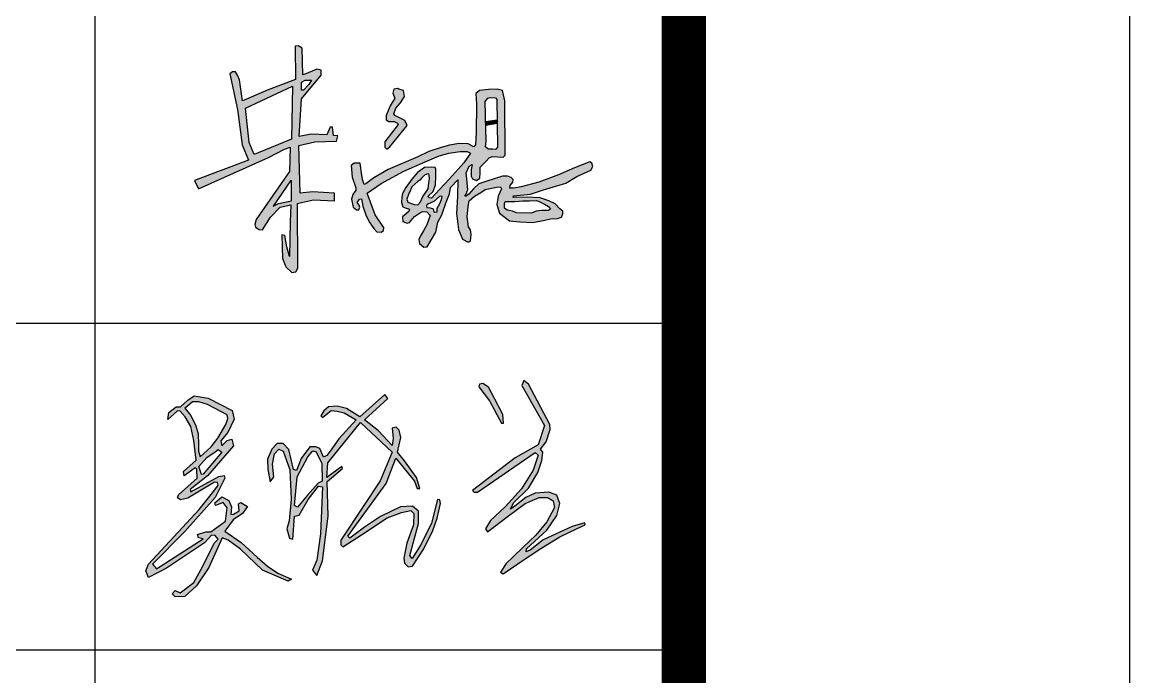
# Model space of a CAD drawing. Extents: x 1162612 to 1711260, y -157368 to 197905.
# Drawn here: x 1689918 to 1693643, y -135868 to -133665 of the extents above; entities that cross this region are included whole.
import ezdxf

# ---------------------------------------------------------------- set-up
doc = ezdxf.new("R2010")
doc.units = 0
doc.header["$LTSCALE"] = 1000
doc.header["$MEASUREMENT"] = 0
doc.layers.get('0').update_dxf_attribs({"linetype": 'CONTINUOUS'})
doc.layers.add('PUB_TITLE', color=4, linetype='CONTINUOUS')

msp = doc.modelspace()

# ---------------------------------------------------------------- hatches: boundary and pattern name
h = msp.add_hatch(color=7)
h.paths.add_polyline_path([(1690848.9, -134080), (1690902, -134068.2), (1690975, -134065.7), (1690979.9, -134048.3), (1690965.1, -134046.2), (1690962.3, -134019), (1690953.7, -134018.9), (1690942.8, -134044.8), (1690890.5, -134041.9), (1690849.9, -134050.5), (1690857.4, -133923.1), (1690924, -133843.8), (1690924.2, -133827.4), (1690909.2, -133823.8), (1690872.6, -133838.7), (1690862.3, -133842.7), (1690859.6, -133752.8), (1690846.2, -133744.8), (1690836, -133746.7), (1690837.6, -133858.3), (1690745.7, -133893.2), (1690665.2, -133928.4), (1690658.8, -133930.6), (1690649.5, -133859.8), (1690643.9, -133845.9), (1690635.4, -133833), (1690625.4, -133832.3), (1690616.9, -133838.8), (1690641.8, -133959.2), (1690657.8, -134077.7), (1690679.2, -134129.7), (1690497.6, -134197.8), (1690511.4, -134225.8), (1690747.1, -134120.4), (1690800.9, -134092.6), (1690819.9, -134086.3), (1690817.7, -134167.6), (1690704.8, -134328.9), (1690700.2, -134346.4), (1690703.3, -134355.3), (1690715.3, -134362.7), (1690726.8, -134363.7), (1690753.4, -134321.8), (1690785.8, -134288.1), (1690821.5, -134280.4), (1690819.4, -134337.8), (1690817.6, -134453.3), (1690807.7, -134421.5), (1690801.9, -134383.7), (1690791.4, -134380.5), (1690792.4, -134420.9), (1690793.5, -134460.5), (1690804.4, -134488.7), (1690824.8, -134508.2), (1690838.7, -134505.8), (1690845, -134493.6), (1690844.3, -134275.5), (1690857.2, -134272.7), (1690898.2, -134262.9), (1690968.5, -134266.8), (1690968.5, -134240.5), (1690895.1, -134236.4), (1690853, -134241)])
h.paths.add_polyline_path([(1690824.2, -134058.7), (1690711.3, -134104.7), (1690698.4, -134111), (1690681.7, -134070.7), (1690669.4, -133955.2), (1690827.6, -133880.9)], flags=16)
h.paths.add_polyline_path([(1690824.2, -134199.8), (1690824.2, -134267.1), (1690780.7, -134275.8), (1690762.6, -134284.1), (1690820.3, -134199.8)], flags=16)
h.paths.add_polyline_path([(1690857.4, -133894.4), (1690857.4, -133867.5), (1690870.4, -133860.4), (1690891.2, -133860.4), (1690882.1, -133875.1), (1690863.9, -133893.9)], flags=16)
h = msp.add_hatch(color=7)
h.paths.add_polyline_path([(1691499.3, -134117.6), (1691536.3, -134119.8), (1691542.7, -134113.4), (1691541.3, -133930.6), (1691533.6, -133895), (1691516, -133891.1), (1691486.2, -133892.4), (1691456.4, -133895.5), (1691443.9, -133905.6), (1691446, -133941.1), (1691445.4, -134036.8), (1691442.5, -134077.8), (1691437.2, -134085.4), (1691417.7, -134075.1), (1691387.3, -134073.5), (1691355.8, -134079.5), (1691327.8, -134087.4), (1691285.6, -134100.6), (1691248.6, -134119), (1691148.7, -134161.6), (1691101.1, -134188.9), (1691073.8, -134209.2), (1691068.1, -134211.2), (1691062.9, -134194.6), (1691059.8, -134173.1), (1691056.3, -134149.3), (1691054.3, -134140.2), (1691034.2, -134139.7), (1691024.5, -134147.2), (1691028.1, -134187.4), (1691040.8, -134222.9), (1691040.6, -134230.5), (1691030.1, -134244.7), (1691025.4, -134261), (1691031.3, -134287.8), (1691042.1, -134297), (1691050.4, -134296.4), (1691053.5, -134288.1), (1691051.6, -134281.6), (1691045, -134272.7), (1691052.1, -134261.4), (1691059.5, -134259.8), (1691063.5, -134284.8), (1691074.6, -134316.8), (1691087.3, -134340.9), (1691100.8, -134359.6), (1691111, -134371.3), (1691125.9, -134372.1), (1691133.5, -134366), (1691133.9, -134355.8), (1691128.5, -134348.3), (1691105.8, -134313.4), (1691089.5, -134271.4), (1691078.2, -134240.6), (1691125.4, -134207.8), (1691202.1, -134166.2), (1691273.5, -134134.9), (1691320.7, -134115), (1691353, -134105.7), (1691390.9, -134100.2), (1691415, -134100.2), (1691425.9, -134106), (1691403.3, -134138.7), (1691355.8, -134192.6), (1691321.4, -134228.1), (1691294.6, -134257.3), (1691287, -134257), (1691284.7, -134254.5), (1691283.9, -134250.8), (1691300.7, -134234.6), (1691308.4, -134212.6), (1691309.1, -134183.1), (1691309.3, -134160.1), (1691306.8, -134154.3), (1691293.6, -134153.2), (1691271.3, -134154.8), (1691247.4, -134171.6), (1691228.6, -134193.8), (1691207.9, -134222.1), (1691197.4, -134241.9), (1691194.7, -134254.6), (1691193.6, -134271.9), (1691198.8, -134286.7), (1691209.6, -134290.8), (1691221.3, -134294.7), (1691218.8, -134302.2), (1691205.1, -134313.7), (1691197.4, -134320), (1691197.9, -134336), (1691212.7, -134341.4), (1691220.7, -134339), (1691237.9, -134319.8), (1691254.9, -134308), (1691264.8, -134302.8), (1691279.3, -134303.7), (1691290.5, -134316.3), (1691278.8, -134347.7), (1691268.4, -134368), (1691258.2, -134383.9), (1691252.2, -134397.1), (1691254.9, -134410.2), (1691269.5, -134422.5), (1691280.4, -134421.2), (1691309.7, -134372.1), (1691316.2, -134337.8), (1691329.1, -134313.6), (1691344.5, -134270.7), (1691355.8, -134242.6), (1691358.2, -134221.5), (1691382.9, -134195.4), (1691381.9, -134252), (1691378.9, -134309.6), (1691385.5, -134362.8), (1691398.6, -134395.7), (1691418.5, -134405.1), (1691425.4, -134402.6), (1691428.5, -134380.2), (1691426, -134364), (1691418.8, -134353.9), (1691414.8, -134320.9), (1691417.9, -134285.1), (1691421.9, -134266.3), (1691438.9, -134250.9), (1691460.4, -134238), (1691475.2, -134228.4), (1691513.2, -134220.4), (1691526.4, -134219.2), (1691530.7, -134226.1), (1691519.3, -134250.3), (1691515, -134278.7), (1691523.2, -134308.3), (1691557.2, -134334), (1691592.2, -134336.8), (1691635.5, -134339.1), (1691676.4, -134331.7), (1691694.4, -134327.3), (1691718.9, -134326.2), (1691731.4, -134321.1), (1691736.1, -134310.6), (1691736.7, -134300.9), (1691726.4, -134293.8), (1691710.1, -134277.2), (1691688.9, -134266.7), (1691660.4, -134256.3), (1691616.8, -134253.7), (1691569.7, -134255.4), (1691570, -134250), (1691627.2, -134243.7), (1691671.6, -134229.2), (1691746.2, -134206.6), (1691783.5, -134184.5), (1691830.7, -134163.8), (1691837.3, -134150.7), (1691834.3, -134140), (1691826.9, -134135.1), (1691775.6, -134155.3), (1691722, -134178.9), (1691655.5, -134203.5), (1691596.4, -134219.7), (1691570.7, -134223.6), (1691557.9, -134224.1), (1691559.2, -134215.5), (1691568, -134203.3), (1691569.5, -134195.3), (1691562.9, -134188.5), (1691550.5, -134183.6), (1691533.2, -134183.6), (1691480.6, -134200.7), (1691453.4, -134209.5), (1691435.9, -134226.5), (1691420.4, -134244.2), (1691411.1, -134251.4), (1691407.3, -134251.1), (1691408.8, -134247.2), (1691412.2, -134241.7), (1691415.1, -134233.8), (1691416.9, -134229.2), (1691413.2, -134192.7), (1691410.8, -134172.4), (1691421.4, -134150), (1691431.9, -134143.9), (1691427.7, -134160.9), (1691428.3, -134183.6), (1691432.1, -134192.9), (1691445.6, -134197.9), (1691457.6, -134189.9), (1691458.7, -134171.9), (1691458.7, -134153.2), (1691478.5, -134132.9), (1691489.1, -134122)])
h.paths.add_polyline_path([(1691476.5, -134084.4), (1691478.3, -134066.2), (1691475.5, -133932.1), (1691484.3, -133920.9), (1691492.6, -133918.7), (1691509.7, -133920.2), (1691514.8, -133926.1), (1691517, -134085.5), (1691509.7, -134093.3), (1691499.9, -134092.4), (1691485.4, -134092.7)], flags=16)
h.paths.add_polyline_path([(1691542, -134269), (1691575.1, -134268.6), (1691601.6, -134266.8), (1691624.6, -134266.6), (1691648, -134265.7), (1691657.3, -134269), (1691675, -134278.3), (1691688.7, -134285.9), (1691694.6, -134295), (1691688.1, -134298.9), (1691664.6, -134299.1), (1691647.3, -134301.7), (1691630.8, -134308.4), (1691581, -134306.9), (1691566.7, -134301.7), (1691548.9, -134297.6), (1691540.5, -134291.5), (1691540.7, -134275.3)], flags=16)
h.paths.add_polyline_path([(1691287.2, -134179.7), (1691287.5, -134192.8), (1691285.8, -134206.5), (1691283.6, -134226), (1691277, -134236.7), (1691266.1, -134252), (1691257.6, -134270.1), (1691248.3, -134280), (1691235.9, -134278.9), (1691215.1, -134270.6), (1691212.1, -134260.5), (1691217, -134245.4), (1691222.5, -134232.8), (1691228.8, -134220), (1691248.6, -134201.9), (1691255.8, -134196.8), (1691262.6, -134189.6), (1691271.7, -134180.5), (1691279.4, -134176.3), (1691285.6, -134176.2)], flags=16)
h.paths.add_polyline_path([(1691330.3, -134251.6), (1691328.5, -134261.7), (1691323.2, -134275.3), (1691314, -134291.3), (1691313.3, -134303.5), (1691306.3, -134304.9), (1691302.5, -134302.9), (1691301.2, -134298.9), (1691300.7, -134293.2), (1691290.1, -134290), (1691278.8, -134288.6), (1691278.1, -134284.7), (1691278.7, -134280.3), (1691285.2, -134276.1), (1691302.6, -134269.2), (1691321.6, -134251.6), (1691323.5, -134250.4)], flags=16)
for points in [[(1691213, -134012.7), (1691205.3, -133995.7), (1691171.7, -133979.7), (1691168.1, -133974.2), (1691175.2, -133955.3), (1691190.6, -133936.9), (1691204.5, -133915.4), (1691200.5, -133894.8), (1691184.8, -133891), (1691181.4, -133888.8), (1691168, -133890.4), (1691164.2, -133904.7), (1691171.3, -133921.4), (1691155.4, -133946.6), (1691142.5, -133979.4), (1691142.6, -133993.6), (1691151.1, -133999.1), (1691169.6, -133999.1), (1691180.9, -134004.8), (1691182.5, -134009.2), (1691138.1, -134068.6), (1691137.5, -134086.5), (1691144.1, -134092.5), (1691154.3, -134085.1)], [(1691515.7, -133993.5), (1691476.9, -133999.1), (1691477.2, -134013.1), (1691515.9, -134005.8)]]:
    msp.add_hatch(color=7).paths.add_polyline_path(points)
h = msp.add_hatch(color=256)
h.paths.add_polyline_path([(1691620.8, -134883.7), (1691605, -134871.6), (1691599.1, -134887.6), (1691675.3, -135022.2), (1691653.4, -135087.1), (1691576.2, -135131), (1691432.9, -135241.1), (1691437.7, -135247), (1691450, -135246.4), (1691643.8, -135112.9), (1691653.9, -135122), (1691636.3, -135172.5), (1691596.9, -135235.8), (1691542, -135296.7), (1691493, -135341.9), (1691476, -135370.1), (1691482.9, -135380.2), (1691554.2, -135326.5), (1691609.7, -135284.7), (1691656.6, -135265.2), (1691685.4, -135265.2), (1691703.5, -135275.9), (1691708.8, -135298.2), (1691682.7, -135346.6), (1691645.4, -135391), (1691602.8, -135431.9), (1691569.2, -135464.3), (1691545.6, -135486.9), (1691527.2, -135516.5), (1691535.7, -135521.8), (1691585.2, -135488.3), (1691656.7, -135440), (1691726.6, -135397), (1691784.1, -135369), (1691811.7, -135357.1), (1691810.6, -135350.4), (1691767.3, -135362), (1691670.7, -135407.1), (1691626.7, -135442.1), (1691613.2, -135447.7), (1691614.7, -135437.6), (1691683, -135375), (1691715.8, -135325.4), (1691725.9, -135284.6), (1691716.2, -135257.4), (1691689.4, -135246.6), (1691643.1, -135250.7), (1691612.5, -135265.2), (1691574.5, -135293.6), (1691560.2, -135304.2), (1691570, -135283.1), (1691621.5, -135233.6), (1691652.1, -135180.5), (1691665.5, -135140.6), (1691669.6, -135112.6), (1691661.4, -135101.8), (1691680.1, -135077), (1691693.9, -135035.7), (1691693.2, -135019.6)])
h.paths.add_polyline_path([(1691467.5, -134881.7), (1691456.1, -134883.8), (1691453.7, -134892.9), (1691490.3, -134939.8), (1691529.9, -135014.6), (1691537.3, -135014.6), (1691534.3, -134985), (1691506.7, -134932), (1691486.4, -134893.1)], flags=17)
h.paths.add_polyline_path([(1690877.3, -135256.5), (1690844.5, -135297.4), (1690833.9, -135291.3), (1690843.4, -135195), (1690879, -135127.7), (1690895.2, -135107.9), (1690907.3, -135111.4), (1690925.7, -135150.4), (1690927.6, -135209.3), (1690913.2, -135216.3)], flags=16)
h.paths.add_polyline_path([(1690744, -135170.4), (1690751.8, -135212), (1690764.4, -135194.7), (1690759.5, -135152.8), (1690767.1, -135117.4), (1690781.8, -135102.2), (1690795.4, -135108.7), (1690818.8, -135171.3), (1690822.6, -135270.2), (1690816.6, -135342.8), (1690807.9, -135370.5), (1690817.1, -135402.1), (1690828, -135405.3), (1690834, -135328.1), (1690849.8, -135324.3), (1690879.7, -135271.6), (1690915.1, -135227), (1690928.7, -135229.2), (1690921.6, -135386.8), (1690909.6, -135475.7), (1690894.9, -135508.9), (1690909.6, -135526.8), (1690928.7, -135477.3), (1690946.7, -135328.1), (1690944.1, -135211.3), (1690995.6, -135167.1), (1690993.3, -135160.2), (1690943, -135197.6), (1690946.4, -135147.7), (1691055.8, -135012.1), (1691162.8, -135112.3), (1691122.3, -135209), (1691067.6, -135291.4), (1690990, -135408.3), (1690990.1, -135423.6), (1690996, -135431.2), (1691059.1, -135390), (1691145.5, -135333.6), (1691193.4, -135314.8), (1691225.5, -135308), (1691235.6, -135318.5), (1691234.7, -135357.2), (1691211.6, -135418.8), (1691201.9, -135469.2), (1691204.4, -135485.6), (1691216.2, -135498.2), (1691230.5, -135495.7), (1691268.8, -135437.7), (1691298.7, -135375.8), (1691314.1, -135334.8), (1691324.9, -135285.5), (1691323.2, -135272.7), (1691315.3, -135271.9), (1691294.6, -135351.4), (1691259.8, -135421.8), (1691229.5, -135470.4), (1691221.6, -135460.1), (1691250.6, -135352.6), (1691251.1, -135311.2), (1691231.2, -135293.8), (1691191, -135295.9), (1691123.4, -135328.2), (1691069.9, -135364.2), (1691020.2, -135401.9), (1691013.2, -135395.2), (1691142.1, -135218), (1691175.1, -135132.1), (1691217.3, -135184.9), (1691237.2, -135209.7), (1691246.1, -135234.8), (1691255.2, -135234.8), (1691244.7, -135196.9), (1691204.2, -135141.9), (1691180, -135112.7), (1691191.1, -135063.3), (1691186.5, -135037.7), (1691176.4, -135028.6), (1691162.3, -135031.8), (1691165.5, -135066.1), (1691162.3, -135089.4), (1691116.5, -135040.9), (1691069.6, -135003.3), (1691148.2, -134932.2), (1691138.2, -134918.1), (1691053.4, -134993.8), (1691008.7, -134964.8), (1690977, -134957.2), (1690948.8, -134960), (1690932.6, -134973.5), (1690923.1, -134990.5), (1690928.6, -134995.6), (1690946.5, -134981), (1690957.3, -134972), (1690977.7, -134974.3), (1691001.4, -134980), (1691041.4, -135003), (1690983.6, -135067.2), (1690953.4, -135109.1), (1690943.1, -135123.3), (1690931.7, -135129), (1690919.2, -135100.2), (1690905.9, -135094.4), (1690885.1, -135094.4), (1690856.7, -135133.3), (1690841.2, -135173.5), (1690830.6, -135170.2), (1690814.7, -135103.1), (1690796.4, -135083.1), (1690775.9, -135082.8), (1690758.1, -135102.2), (1690743.1, -135135.8)])
h.paths.add_polyline_path([(1690521, -135187.9), (1690512, -135160.1), (1690539.5, -135129.8), (1690566.7, -135110.9), (1690577, -135103.7), (1690589.3, -135112.2), (1690526.3, -135186.8)], flags=16)
h.paths.add_polyline_path([(1690511, -135108.5), (1690517.3, -135128.2), (1690554.2, -135093.9), (1690576.6, -135065.4), (1690603.6, -135018.6), (1690609.5, -134998.7), (1690607.7, -134986.5), (1690541.8, -134952), (1690512.2, -134943.1), (1690490.7, -134942.5), (1690473.9, -134957), (1690465.1, -134964.6), (1690485.7, -134988.6), (1690502.7, -135023.5), (1690510, -135050.5), (1690510.8, -135086.5)], flags=16)
h.paths.add_polyline_path([(1690440.2, -134973.2), (1690408, -135002.4), (1690411, -134978.6), (1690435.5, -134959.9), (1690450.8, -134959.4), (1690474.8, -134936.7), (1690496.6, -134922.8), (1690543.3, -134930.6), (1690624.1, -134972.5), (1690631.1, -135001.3), (1690610.1, -135045.8), (1690585.7, -135074.2), (1690589.2, -135091.2), (1690607.1, -135073.3), (1690622.8, -135068.9), (1690629.3, -135091.1), (1690541, -135191.5), (1690483.1, -135238.2), (1690485.6, -135245.4), (1690579.5, -135194.4), (1690597.3, -135191), (1690599.8, -135199.7), (1690567.7, -135265.1), (1690464.9, -135379.3), (1690356.7, -135488.6), (1690369.4, -135504.3), (1690526.6, -135404), (1690511.5, -135401), (1690507.9, -135389.5), (1690535.7, -135379.9), (1690552.6, -135380.5), (1690601.6, -135344.2), (1690607, -135299.5), (1690593.7, -135282), (1690568.3, -135291.7), (1690565.9, -135283.2), (1690590.1, -135262.7), (1690613.7, -135274.8), (1690622.2, -135295.9), (1690619.7, -135321.9), (1690629.4, -135321.3), (1690648.2, -135309.8), (1690645.7, -135285.6), (1690653.6, -135282), (1690676, -135295.3), (1690659, -135318.2), (1690628.2, -135339.4), (1690599.8, -135378.1), (1690654.2, -135416.1), (1690708.6, -135465.1), (1690742.8, -135495.7), (1690778.3, -135519.1), (1690823.7, -135539), (1690812.8, -135546.3), (1690726.9, -135509.4), (1690652.5, -135438.1), (1690611.4, -135407.9), (1690590.3, -135400.1), (1690545.5, -135499.8), (1690504.4, -135562), (1690465.4, -135598.1), (1690433.2, -135598.9), (1690422.2, -135588.7), (1690432.8, -135577.7), (1690449.7, -135585.4), (1690495.5, -135551.1), (1690526, -135496.2), (1690563.3, -135418.7), (1690576.9, -135404.4), (1690566.7, -135392.1), (1690554.8, -135391.7), (1690531.5, -135417.5), (1690403.6, -135502.6), (1690343, -135533.9), (1690334.1, -135511.9), (1690342.6, -135489), (1690513.3, -135304.6), (1690558.7, -135249), (1690572.6, -135230.2), (1690577.8, -135223.2), (1690574.9, -135213.8), (1690564.9, -135213.4), (1690475.3, -135266.5), (1690450.7, -135272.1), (1690441, -135266.1), (1690444.4, -135256.1), (1690507.2, -135199.8), (1690505, -135169), (1690499.5, -135165.4), (1690462.8, -135192.1), (1690460.6, -135177.8), (1690502.8, -135139), (1690495.4, -135072.9), (1690485.4, -135026.1), (1690466.6, -134992.9), (1690449.5, -134974.2)])

# ---------------------------------------------------------------- linework, layer by layer
for p, q in [((1691456.1, -134883.8), (1691453.7, -134892.9)), ((1691467.5, -134881.7), (1691456.1, -134883.8)), ((1691486.4, -134893.1), (1691467.5, -134881.7)), ((1691605, -134871.6), (1691599.1, -134887.6)), ((1691599.1, -134887.6), (1691675.3, -135022.2)), ((1691620.8, -134883.7), (1691605, -134871.6)), ((1691693.2, -135019.6), (1691620.8, -134883.7)), ((1690474.8, -134936.7), (1690496.6, -134922.8)), ((1690496.6, -134922.8), (1690543.3, -134930.6)), ((1691138.2, -134918.1), (1691053.4, -134993.8)), ((1691148.2, -134932.2), (1691138.2, -134918.1)), ((1691453.7, -134892.9), (1691490.3, -134939.8)), ((1691506.7, -134932), (1691486.4, -134893.1)), ((1690411, -134978.6), (1690435.5, -134959.9)), ((1690435.5, -134959.9), (1690450.8, -134959.4)), ((1690450.8, -134959.4), (1690474.8, -134936.7)), ((1690473.9, -134957), (1690465.1, -134964.6)), ((1690465.1, -134964.6), (1690485.7, -134988.6)), ((1690490.7, -134942.5), (1690473.9, -134957)), ((1690512.2, -134943.1), (1690490.7, -134942.5)), ((1690541.8, -134952), (1690512.2, -134943.1)), ((1690607.7, -134986.5), (1690541.8, -134952)), ((1690543.3, -134930.6), (1690624.1, -134972.5)), ((1690948.8, -134960), (1690932.6, -134973.5)), ((1690977, -134957.2), (1690948.8, -134960)), ((1691008.7, -134964.8), (1690977, -134957.2)), ((1691053.4, -134993.8), (1691008.7, -134964.8)), ((1691069.6, -135003.3), (1691148.2, -134932.2)), ((1691490.3, -134939.8), (1691529.9, -135014.6)), ((1691534.3, -134985), (1691506.7, -134932)), ((1690440.2, -134973.2), (1690408, -135002.4)), ((1690408, -135002.4), (1690411, -134978.6)), ((1690449.5, -134974.2), (1690440.2, -134973.2)), ((1690466.6, -134992.9), (1690449.5, -134974.2)), ((1690485.4, -135026.1), (1690466.6, -134992.9)), ((1690485.7, -134988.6), (1690502.7, -135023.5)), ((1690603.6, -135018.6), (1690609.5, -134998.7)), ((1690609.5, -134998.7), (1690607.7, -134986.5)), ((1690631.1, -135001.3), (1690610.1, -135045.8)), ((1690624.1, -134972.5), (1690631.1, -135001.3)), ((1690932.6, -134973.5), (1690923.1, -134990.5)), ((1690923.1, -134990.5), (1690928.6, -134995.6)), ((1690928.6, -134995.6), (1690946.5, -134981)), ((1690946.5, -134981), (1690957.3, -134972)), ((1690957.3, -134972), (1690977.7, -134974.3)), ((1690977.7, -134974.3), (1691001.4, -134980)), ((1691041.4, -135003), (1690983.6, -135067.2)), ((1691001.4, -134980), (1691041.4, -135003)), ((1691116.5, -135040.9), (1691069.6, -135003.3)), ((1691537.3, -135014.6), (1691534.3, -134985)), ((1690495.4, -135072.9), (1690485.4, -135026.1)), ((1690502.7, -135023.5), (1690510, -135050.5)), ((1690576.6, -135065.4), (1690603.6, -135018.6)), ((1690946.4, -135147.7), (1691055.8, -135012.1)), ((1691055.8, -135012.1), (1691162.8, -135112.3)), ((1691176.4, -135028.6), (1691162.3, -135031.8)), ((1691162.3, -135031.8), (1691165.5, -135066.1)), ((1691186.5, -135037.7), (1691176.4, -135028.6)), ((1691191.1, -135063.3), (1691186.5, -135037.7)), ((1691529.9, -135014.6), (1691537.3, -135014.6)), ((1691675.3, -135022.2), (1691653.4, -135087.1)), ((1691680.1, -135077), (1691693.9, -135035.7)), ((1691693.9, -135035.7), (1691693.2, -135019.6)), ((1690502.8, -135139), (1690495.4, -135072.9)), ((1690510, -135050.5), (1690510.8, -135086.5)), ((1690554.2, -135093.9), (1690576.6, -135065.4)), ((1690610.1, -135045.8), (1690585.7, -135074.2)), ((1690585.7, -135074.2), (1690589.2, -135091.2)), ((1690589.2, -135091.2), (1690607.1, -135073.3)), ((1690607.1, -135073.3), (1690622.8, -135068.9)), ((1690622.8, -135068.9), (1690629.3, -135091.1)), ((1690983.6, -135067.2), (1690953.4, -135109.1)), ((1691162.3, -135089.4), (1691116.5, -135040.9)), ((1691165.5, -135066.1), (1691162.3, -135089.4)), ((1691180, -135112.7), (1691191.1, -135063.3)), ((1691661.4, -135101.8), (1691680.1, -135077)), ((1690510.8, -135086.5), (1690511, -135108.5)), ((1690511, -135108.5), (1690517.3, -135128.2)), ((1690517.3, -135128.2), (1690554.2, -135093.9)), ((1690589.3, -135112.2), (1690526.3, -135186.8)), ((1690539.5, -135129.8), (1690566.7, -135110.9)), ((1690629.3, -135091.1), (1690541, -135191.5)), ((1690566.7, -135110.9), (1690577, -135103.7)), ((1690577, -135103.7), (1690589.3, -135112.2)), ((1690758.1, -135102.2), (1690743.1, -135135.8)), ((1690775.9, -135082.8), (1690758.1, -135102.2)), ((1690767.1, -135117.4), (1690781.8, -135102.2)), ((1690796.4, -135083.1), (1690775.9, -135082.8)), ((1690781.8, -135102.2), (1690795.4, -135108.7)), ((1690795.4, -135108.7), (1690818.8, -135171.3)), ((1690814.7, -135103.1), (1690796.4, -135083.1)), ((1690830.6, -135170.2), (1690814.7, -135103.1)), ((1690885.1, -135094.4), (1690856.7, -135133.3)), ((1690879, -135127.7), (1690895.2, -135107.9)), ((1690905.9, -135094.4), (1690885.1, -135094.4)), ((1690895.2, -135107.9), (1690907.3, -135111.4)), ((1690919.2, -135100.2), (1690905.9, -135094.4)), ((1690907.3, -135111.4), (1690925.7, -135150.4)), ((1690931.7, -135129), (1690919.2, -135100.2)), ((1690953.4, -135109.1), (1690943.1, -135123.3)), ((1691162.8, -135112.3), (1691122.3, -135209)), ((1691204.2, -135141.9), (1691180, -135112.7)), ((1691450, -135246.4), (1691643.8, -135112.9)), ((1691653.4, -135087.1), (1691576.2, -135131)), ((1691643.8, -135112.9), (1691653.9, -135122)), ((1691669.6, -135112.6), (1691661.4, -135101.8)), ((1691665.5, -135140.6), (1691669.6, -135112.6)), ((1690460.6, -135177.8), (1690502.8, -135139)), ((1690512, -135160.1), (1690539.5, -135129.8)), ((1690743.1, -135135.8), (1690744, -135170.4)), ((1690759.5, -135152.8), (1690767.1, -135117.4)), ((1690856.7, -135133.3), (1690841.2, -135173.5)), ((1690843.4, -135195), (1690879, -135127.7)), ((1690925.7, -135150.4), (1690927.6, -135209.3)), ((1690943.1, -135123.3), (1690931.7, -135129)), ((1690943, -135197.6), (1690946.4, -135147.7)), ((1691142.1, -135218), (1691175.1, -135132.1)), ((1691175.1, -135132.1), (1691217.3, -135184.9)), ((1691244.7, -135196.9), (1691204.2, -135141.9)), ((1691576.2, -135131), (1691432.9, -135241.1)), ((1691653.9, -135122), (1691636.3, -135172.5)), ((1691652.1, -135180.5), (1691665.5, -135140.6)), ((1690462.8, -135192.1), (1690460.6, -135177.8)), ((1690499.5, -135165.4), (1690462.8, -135192.1)), ((1690505, -135169), (1690499.5, -135165.4)), ((1690507.2, -135199.8), (1690505, -135169)), ((1690521, -135187.9), (1690512, -135160.1)), ((1690526.3, -135186.8), (1690521, -135187.9)), ((1690744, -135170.4), (1690751.8, -135212)), ((1690764.4, -135194.7), (1690759.5, -135152.8)), ((1690818.8, -135171.3), (1690822.6, -135270.2)), ((1690841.2, -135173.5), (1690830.6, -135170.2)), ((1690993.3, -135160.2), (1690943, -135197.6)), ((1690944.1, -135211.3), (1690995.6, -135167.1)), ((1690995.6, -135167.1), (1690993.3, -135160.2)), ((1691217.3, -135184.9), (1691237.2, -135209.7)), ((1691636.3, -135172.5), (1691596.9, -135235.8)), ((1691621.5, -135233.6), (1691652.1, -135180.5)), ((1690444.4, -135256.1), (1690507.2, -135199.8)), ((1690564.9, -135213.4), (1690475.3, -135266.5)), ((1690541, -135191.5), (1690483.1, -135238.2)), ((1690485.6, -135245.4), (1690579.5, -135194.4)), ((1690574.9, -135213.8), (1690564.9, -135213.4)), ((1690599.8, -135199.7), (1690567.7, -135265.1)), ((1690572.6, -135230.2), (1690577.8, -135223.2)), ((1690577.8, -135223.2), (1690574.9, -135213.8)), ((1690579.5, -135194.4), (1690597.3, -135191)), ((1690597.3, -135191), (1690599.8, -135199.7)), ((1690751.8, -135212), (1690764.4, -135194.7)), ((1690833.9, -135291.3), (1690843.4, -135195)), ((1690913.2, -135216.3), (1690877.3, -135256.5)), ((1690927.6, -135209.3), (1690913.2, -135216.3)), ((1690946.7, -135328.1), (1690944.1, -135211.3)), ((1691013.2, -135395.2), (1691142.1, -135218)), ((1691122.3, -135209), (1691067.6, -135291.4)), ((1691237.2, -135209.7), (1691246.1, -135234.8)), ((1691255.2, -135234.8), (1691244.7, -135196.9)), ((1690441, -135266.1), (1690444.4, -135256.1)), ((1690483.1, -135238.2), (1690485.6, -135245.4)), ((1690513.3, -135304.6), (1690558.7, -135249)), ((1690558.7, -135249), (1690572.6, -135230.2)), ((1690565.9, -135283.2), (1690590.1, -135262.7)), ((1690590.1, -135262.7), (1690613.7, -135274.8)), ((1690877.3, -135256.5), (1690844.5, -135297.4)), ((1690879.7, -135271.6), (1690915.1, -135227)), ((1690915.1, -135227), (1690928.7, -135229.2)), ((1690928.7, -135229.2), (1690921.6, -135386.8)), ((1691246.1, -135234.8), (1691255.2, -135234.8)), ((1691432.9, -135241.1), (1691437.7, -135247)), ((1691437.7, -135247), (1691450, -135246.4)), ((1691596.9, -135235.8), (1691542, -135296.7)), ((1691570, -135283.1), (1691621.5, -135233.6)), ((1691643.1, -135250.7), (1691612.5, -135265.2)), ((1691689.4, -135246.6), (1691643.1, -135250.7)), ((1691716.2, -135257.4), (1691689.4, -135246.6)), ((1691725.9, -135284.6), (1691716.2, -135257.4)), ((1690450.7, -135272.1), (1690441, -135266.1)), ((1690475.3, -135266.5), (1690450.7, -135272.1)), ((1690567.7, -135265.1), (1690464.9, -135379.3)), ((1690568.3, -135291.7), (1690565.9, -135283.2)), ((1690593.7, -135282), (1690568.3, -135291.7)), ((1690568.3, -135291.7), (1690568.3, -135291.7)), ((1690607, -135299.5), (1690593.7, -135282)), ((1690601.6, -135344.2), (1690607, -135299.5)), ((1690613.7, -135274.8), (1690622.2, -135295.9)), ((1690622.2, -135295.9), (1690619.7, -135321.9)), ((1690645.7, -135285.6), (1690653.6, -135282)), ((1690648.2, -135309.8), (1690645.7, -135285.6)), ((1690653.6, -135282), (1690676, -135295.3)), ((1690676, -135295.3), (1690659, -135318.2)), ((1690822.6, -135270.2), (1690816.6, -135342.8)), ((1690844.5, -135297.4), (1690833.9, -135291.3)), ((1690849.8, -135324.3), (1690879.7, -135271.6)), ((1691067.6, -135291.4), (1690990, -135408.3)), ((1691191, -135295.9), (1691123.4, -135328.2)), ((1691231.2, -135293.8), (1691191, -135295.9)), ((1691251.1, -135311.2), (1691231.2, -135293.8)), ((1691315.3, -135271.9), (1691294.6, -135351.4)), ((1691314.1, -135334.8), (1691324.9, -135285.5)), ((1691323.2, -135272.7), (1691315.3, -135271.9)), ((1691324.9, -135285.5), (1691323.2, -135272.7)), ((1691542, -135296.7), (1691493, -135341.9)), ((1691554.2, -135326.5), (1691609.7, -135284.7)), ((1691560.2, -135304.2), (1691570, -135283.1)), ((1691574.5, -135293.6), (1691560.2, -135304.2)), ((1691612.5, -135265.2), (1691574.5, -135293.6)), ((1691609.7, -135284.7), (1691656.6, -135265.2)), ((1691656.6, -135265.2), (1691685.4, -135265.2)), ((1691708.8, -135298.2), (1691682.7, -135346.6)), ((1691685.4, -135265.2), (1691703.5, -135275.9)), ((1691703.5, -135275.9), (1691708.8, -135298.2)), ((1691715.8, -135325.4), (1691725.9, -135284.6)), ((1690342.6, -135489), (1690513.3, -135304.6)), ((1690619.7, -135321.9), (1690629.4, -135321.3)), ((1690659, -135318.2), (1690628.2, -135339.4)), ((1690629.4, -135321.3), (1690648.2, -135309.8)), ((1690828, -135405.3), (1690834, -135328.1)), ((1690834, -135328.1), (1690849.8, -135324.3)), ((1690928.7, -135477.3), (1690946.7, -135328.1)), ((1691059.1, -135390), (1691145.5, -135333.6)), ((1691123.4, -135328.2), (1691069.9, -135364.2)), ((1691145.5, -135333.6), (1691193.4, -135314.8)), ((1691193.4, -135314.8), (1691225.5, -135308)), ((1691225.5, -135308), (1691235.6, -135318.5)), ((1691235.6, -135318.5), (1691234.7, -135357.2)), ((1691250.6, -135352.6), (1691251.1, -135311.2)), ((1691298.7, -135375.8), (1691314.1, -135334.8)), ((1691482.9, -135380.2), (1691554.2, -135326.5)), ((1691683, -135375), (1691715.8, -135325.4)), ((1690552.6, -135380.5), (1690601.6, -135344.2)), ((1690628.2, -135339.4), (1690599.8, -135378.1)), ((1690816.6, -135342.8), (1690807.9, -135370.5)), ((1690807.9, -135370.5), (1690817.1, -135402.1)), ((1691069.9, -135364.2), (1691020.2, -135401.9)), ((1691234.7, -135357.2), (1691211.6, -135418.8)), ((1691221.6, -135460.1), (1691250.6, -135352.6)), ((1691294.6, -135351.4), (1691259.8, -135421.8)), ((1691268.8, -135437.7), (1691298.7, -135375.8)), ((1691493, -135341.9), (1691476, -135370.1)), ((1691476, -135370.1), (1691482.9, -135380.2)), ((1691614.7, -135437.6), (1691683, -135375)), ((1691682.7, -135346.6), (1691645.4, -135391)), ((1691767.3, -135362), (1691670.7, -135407.1)), ((1691726.6, -135397), (1691784.1, -135369)), ((1691810.6, -135350.4), (1691767.3, -135362)), ((1691784.1, -135369), (1691811.7, -135357.1)), ((1691811.7, -135357.1), (1691810.6, -135350.4)), ((1690464.9, -135379.3), (1690356.7, -135488.6)), ((1690369.4, -135504.3), (1690526.6, -135404)), ((1690507.9, -135389.5), (1690535.7, -135379.9)), ((1690511.5, -135401), (1690507.9, -135389.5)), ((1690526.6, -135404), (1690511.5, -135401)), ((1690554.8, -135391.7), (1690531.5, -135417.5)), ((1690535.7, -135379.9), (1690552.6, -135380.5)), ((1690590.3, -135400.1), (1690545.5, -135499.8)), ((1690566.7, -135392.1), (1690554.8, -135391.7)), ((1690563.3, -135418.7), (1690576.9, -135404.4)), ((1690576.9, -135404.4), (1690566.7, -135392.1)), ((1690611.4, -135407.9), (1690590.3, -135400.1)), ((1690599.8, -135378.1), (1690654.2, -135416.1)), ((1690652.5, -135438.1), (1690611.4, -135407.9)), ((1690817.1, -135402.1), (1690828, -135405.3)), ((1690921.6, -135386.8), (1690909.6, -135475.7)), ((1690990, -135408.3), (1690990.1, -135423.6)), ((1690996, -135431.2), (1691059.1, -135390)), ((1691020.2, -135401.9), (1691013.2, -135395.2)), ((1691645.4, -135391), (1691602.8, -135431.9)), ((1691670.7, -135407.1), (1691626.7, -135442.1)), ((1691656.7, -135440), (1691726.6, -135397)), ((1690531.5, -135417.5), (1690403.6, -135502.6)), ((1690526, -135496.2), (1690563.3, -135418.7)), ((1690726.9, -135509.4), (1690652.5, -135438.1)), ((1690654.2, -135416.1), (1690708.6, -135465.1)), ((1690990.1, -135423.6), (1690996, -135431.2)), ((1691211.6, -135418.8), (1691201.9, -135469.2)), ((1691259.8, -135421.8), (1691229.5, -135470.4)), ((1691230.5, -135495.7), (1691268.8, -135437.7)), ((1691602.8, -135431.9), (1691569.2, -135464.3)), ((1691585.2, -135488.3), (1691656.7, -135440)), ((1691613.2, -135447.7), (1691614.7, -135437.6)), ((1691626.7, -135442.1), (1691613.2, -135447.7)), ((1690708.6, -135465.1), (1690742.8, -135495.7)), ((1690909.6, -135475.7), (1690894.9, -135508.9)), ((1690909.6, -135526.8), (1690928.7, -135477.3)), ((1691201.9, -135469.2), (1691204.4, -135485.6)), ((1691204.4, -135485.6), (1691216.2, -135498.2)), ((1691229.5, -135470.4), (1691221.6, -135460.1)), ((1691545.6, -135486.9), (1691527.2, -135516.5)), ((1691569.2, -135464.3), (1691545.6, -135486.9)), ((1690334.1, -135511.9), (1690342.6, -135489)), ((1690343, -135533.9), (1690334.1, -135511.9)), ((1690403.6, -135502.6), (1690343, -135533.9)), ((1690356.7, -135488.6), (1690369.4, -135504.3)), ((1690495.5, -135551.1), (1690526, -135496.2)), ((1690545.5, -135499.8), (1690504.4, -135562)), ((1690812.8, -135546.3), (1690726.9, -135509.4)), ((1690742.8, -135495.7), (1690778.3, -135519.1)), ((1690778.3, -135519.1), (1690823.7, -135539)), ((1690894.9, -135508.9), (1690909.6, -135526.8)), ((1691216.2, -135498.2), (1691230.5, -135495.7)), ((1691527.2, -135516.5), (1691535.7, -135521.8)), ((1691535.7, -135521.8), (1691585.2, -135488.3)), ((1690449.7, -135585.4), (1690495.5, -135551.1)), ((1690504.4, -135562), (1690465.4, -135598.1)), ((1690823.7, -135539), (1690812.8, -135546.3)), ((1690422.2, -135588.7), (1690432.8, -135577.7)), ((1690433.2, -135598.9), (1690422.2, -135588.7)), ((1690432.8, -135577.7), (1690449.7, -135585.4)), ((1690465.4, -135598.1), (1690433.2, -135598.9))]:
    msp.add_line(p, q)
for points in [[(1690821.5, -134280.4), (1690819.4, -134337.8), (1690817.6, -134453.3), (1690807.7, -134421.5), (1690801.9, -134383.7), (1690791.4, -134380.5), (1690792.4, -134420.9), (1690793.5, -134460.5), (1690804.4, -134488.7), (1690824.8, -134508.2), (1690838.7, -134505.8), (1690845, -134493.6), (1690844.3, -134275.5), (1690857.2, -134272.7), (1690898.2, -134262.9), (1690968.5, -134266.8), (1690968.5, -134240.5), (1690895.1, -134236.4), (1690853, -134241), (1690848.9, -134080), (1690902, -134068.2), (1690975, -134065.7), (1690979.9, -134048.3), (1690965.1, -134046.2), (1690962.3, -134019), (1690953.7, -134018.9), (1690942.8, -134044.8), (1690890.5, -134041.9), (1690849.9, -134050.5), (1690857.4, -133923.1), (1690924, -133843.8), (1690924.2, -133827.4), (1690909.2, -133823.8), (1690872.6, -133838.7), (1690862.3, -133842.7), (1690859.6, -133752.8), (1690846.2, -133744.8), (1690836, -133746.7), (1690837.6, -133858.3), (1690745.7, -133893.2), (1690665.2, -133928.4), (1690658.8, -133930.6), (1690649.5, -133859.8), (1690643.9, -133845.9), (1690635.4, -133833), (1690625.4, -133832.3), (1690616.9, -133838.8), (1690641.8, -133959.2), (1690657.8, -134077.7), (1690679.2, -134129.7), (1690497.6, -134197.8), (1690511.4, -134225.8), (1690747.1, -134120.4), (1690800.9, -134092.6), (1690819.9, -134086.3), (1690817.7, -134167.6), (1690704.8, -134328.9), (1690700.2, -134346.4), (1690703.3, -134355.3), (1690715.3, -134362.7), (1690726.8, -134363.7), (1690753.4, -134321.8), (1690785.8, -134288.1)], [(1691054.3, -134140.2), (1691034.2, -134139.7), (1691024.5, -134147.2), (1691028.1, -134187.4), (1691040.8, -134222.9), (1691040.6, -134230.5), (1691030.1, -134244.7), (1691025.4, -134261), (1691031.3, -134287.8), (1691042.1, -134297), (1691050.4, -134296.4), (1691053.5, -134288.1), (1691051.6, -134281.6), (1691045, -134272.7), (1691052.1, -134261.4), (1691059.5, -134259.8), (1691063.5, -134284.8), (1691074.6, -134316.8), (1691087.3, -134340.9), (1691100.8, -134359.6), (1691111, -134371.3), (1691125.9, -134372.1), (1691133.5, -134366), (1691133.9, -134355.8), (1691128.5, -134348.3), (1691105.8, -134313.4), (1691089.5, -134271.4), (1691078.2, -134240.6), (1691125.4, -134207.8), (1691202.1, -134166.2), (1691273.5, -134134.9), (1691320.7, -134115), (1691353, -134105.7), (1691390.9, -134100.2), (1691415, -134100.2), (1691425.9, -134106), (1691403.3, -134138.7), (1691355.8, -134192.6), (1691321.4, -134228.1), (1691294.6, -134257.3), (1691287, -134257), (1691284.7, -134254.5), (1691283.9, -134250.8), (1691300.7, -134234.6), (1691308.4, -134212.6), (1691309.1, -134183.1), (1691309.3, -134160.1), (1691306.8, -134154.3), (1691293.6, -134153.2), (1691271.3, -134154.8), (1691247.4, -134171.6), (1691228.6, -134193.8), (1691207.9, -134222.1), (1691197.4, -134241.9), (1691194.7, -134254.6), (1691193.6, -134271.9), (1691198.8, -134286.7), (1691209.6, -134290.8), (1691221.3, -134294.7), (1691218.8, -134302.2), (1691205.1, -134313.7), (1691197.4, -134320), (1691197.9, -134336), (1691212.7, -134341.4), (1691220.7, -134339), (1691237.9, -134319.8), (1691254.9, -134308), (1691264.8, -134302.8), (1691279.3, -134303.7), (1691290.5, -134316.3), (1691278.8, -134347.7), (1691268.4, -134368), (1691258.2, -134383.9), (1691252.2, -134397.1), (1691254.9, -134410.2), (1691269.5, -134422.5), (1691280.4, -134421.2), (1691309.7, -134372.1), (1691316.2, -134337.8), (1691329.1, -134313.6), (1691344.5, -134270.7), (1691355.8, -134242.6), (1691358.2, -134221.5), (1691382.9, -134195.4), (1691381.9, -134252), (1691378.9, -134309.6), (1691385.5, -134362.8), (1691398.6, -134395.7), (1691418.5, -134405.1), (1691425.4, -134402.6), (1691428.5, -134380.2), (1691426, -134364), (1691418.8, -134353.9), (1691414.8, -134320.9), (1691417.9, -134285.1), (1691421.9, -134266.3), (1691438.9, -134250.9), (1691460.4, -134238), (1691475.2, -134228.4), (1691513.2, -134220.4), (1691526.4, -134219.2), (1691530.7, -134226.1), (1691519.3, -134250.3), (1691515, -134278.7), (1691523.2, -134308.3), (1691557.2, -134334), (1691592.2, -134336.8), (1691635.5, -134339.1), (1691676.4, -134331.7), (1691694.4, -134327.3), (1691718.9, -134326.2), (1691731.4, -134321.1), (1691736.1, -134310.6), (1691736.7, -134300.9), (1691726.4, -134293.8), (1691710.1, -134277.2), (1691688.9, -134266.7), (1691660.4, -134256.3), (1691616.8, -134253.7), (1691569.7, -134255.4), (1691570, -134250), (1691627.2, -134243.7), (1691671.6, -134229.2), (1691746.2, -134206.6), (1691783.5, -134184.5), (1691830.7, -134163.8), (1691837.3, -134150.7), (1691834.3, -134140), (1691826.9, -134135.1), (1691775.6, -134155.3), (1691722, -134178.9), (1691655.5, -134203.5), (1691596.4, -134219.7), (1691570.7, -134223.6), (1691557.9, -134224.1), (1691559.2, -134215.5), (1691568, -134203.3), (1691569.5, -134195.3), (1691562.9, -134188.5), (1691550.5, -134183.6), (1691533.2, -134183.6), (1691480.6, -134200.7), (1691453.4, -134209.5), (1691435.9, -134226.5), (1691420.4, -134244.2), (1691411.1, -134251.4), (1691407.3, -134251.1), (1691408.8, -134247.2), (1691412.2, -134241.7), (1691415.1, -134233.8), (1691416.9, -134229.2), (1691413.2, -134192.7), (1691410.8, -134172.4), (1691421.4, -134150), (1691431.9, -134143.9), (1691427.7, -134160.9), (1691428.3, -134183.6), (1691432.1, -134192.9), (1691445.6, -134197.9), (1691457.6, -134189.9), (1691458.7, -134171.9), (1691458.7, -134153.2), (1691478.5, -134132.9), (1691489.1, -134122), (1691499.3, -134117.6), (1691536.3, -134119.8), (1691542.7, -134113.4), (1691541.3, -133930.6), (1691533.6, -133895), (1691516, -133891.1), (1691486.2, -133892.4), (1691456.4, -133895.5), (1691443.9, -133905.6), (1691446, -133941.1), (1691445.4, -134036.8), (1691442.5, -134077.8), (1691437.2, -134085.4), (1691417.7, -134075.1), (1691387.3, -134073.5), (1691355.8, -134079.5), (1691327.8, -134087.4), (1691285.6, -134100.6), (1691248.6, -134119), (1691148.7, -134161.6), (1691101.1, -134188.9), (1691073.8, -134209.2), (1691068.1, -134211.2), (1691062.9, -134194.6), (1691059.8, -134173.1), (1691056.3, -134149.3)], [(1691181.4, -133888.8), (1691168, -133890.4), (1691164.2, -133904.7), (1691171.3, -133921.4), (1691155.4, -133946.6), (1691142.5, -133979.4), (1691142.6, -133993.6), (1691151.1, -133999.1), (1691169.6, -133999.1), (1691180.9, -134004.8), (1691182.5, -134009.2), (1691138.1, -134068.6), (1691137.5, -134086.5), (1691144.1, -134092.5), (1691154.3, -134085.1), (1691213, -134012.7), (1691205.3, -133995.7), (1691171.7, -133979.7), (1691168.1, -133974.2), (1691175.2, -133955.3), (1691190.6, -133936.9), (1691204.5, -133915.4), (1691200.5, -133894.8), (1691184.8, -133891), (1691184.8, -133891), (1691184.8, -133891)], [(1691475.5, -133932.1), (1691484.3, -133920.9), (1691492.6, -133918.7), (1691509.7, -133920.2), (1691514.8, -133926.1), (1691517, -134085.5), (1691509.7, -134093.3), (1691499.9, -134092.4), (1691485.4, -134092.7), (1691476.5, -134084.4), (1691478.3, -134066.2), (1691475.5, -133932.1)]]:
    msp.add_lwpolyline(points, close=True)
for points in [[(1690669.4, -133955.2), (1690827.6, -133880.9), (1690824.2, -134058.7), (1690711.3, -134104.7), (1690698.4, -134111), (1690681.7, -134070.7), (1690669.4, -133955.2)], [(1690857.4, -133867.5), (1690870.4, -133860.4), (1690891.2, -133860.4), (1690882.1, -133875.1), (1690863.9, -133893.9), (1690857.4, -133894.4), (1690857.4, -133867.5)], [(1691476.9, -133999.1), (1691515.7, -133993.5), (1691515.9, -134005.8), (1691477.2, -134013.1), (1691476.9, -133999.1)], [(1691248.6, -134201.9), (1691228.8, -134220), (1691222.5, -134232.8), (1691217, -134245.4), (1691212.1, -134260.5), (1691215.1, -134270.6), (1691235.9, -134278.9), (1691248.3, -134280), (1691257.6, -134270.1), (1691266.1, -134252), (1691277, -134236.7), (1691283.6, -134226), (1691285.8, -134206.5), (1691287.5, -134192.8), (1691287.2, -134179.7), (1691285.6, -134176.2), (1691279.4, -134176.3), (1691271.7, -134180.5), (1691262.6, -134189.6), (1691255.8, -134196.8), (1691248.6, -134201.9)], [(1690820.3, -134199.8), (1690762.6, -134284.1), (1690780.7, -134275.8), (1690824.2, -134267.1), (1690824.2, -134199.8), (1690820.3, -134199.8)], [(1691321.6, -134251.6), (1691302.6, -134269.2), (1691285.2, -134276.1), (1691278.7, -134280.3), (1691278.1, -134284.7), (1691278.8, -134288.6), (1691290.1, -134290), (1691300.7, -134293.2), (1691301.2, -134298.9), (1691302.5, -134302.9), (1691306.3, -134304.9), (1691313.3, -134303.5), (1691314, -134291.3), (1691323.2, -134275.3), (1691328.5, -134261.7), (1691330.3, -134251.6), (1691323.5, -134250.4), (1691321.6, -134251.6)], [(1691575.1, -134268.6), (1691601.6, -134266.8), (1691624.6, -134266.6), (1691648, -134265.7), (1691657.3, -134269), (1691675, -134278.3), (1691688.7, -134285.9), (1691694.6, -134295), (1691688.1, -134298.9), (1691664.6, -134299.1), (1691647.3, -134301.7), (1691630.8, -134308.4), (1691581, -134306.9), (1691566.7, -134301.7), (1691548.9, -134297.6), (1691540.5, -134291.5), (1691540.7, -134275.3), (1691542, -134269), (1691575.1, -134268.6)]]:
    msp.add_lwpolyline(points)
at = {"layer": 'PUB_TITLE', "color": 4}
for p, q in [((1690163.3, -137977.8), (1690163.3, -130277.8)), ((1686093.3, -134677.8), (1692143.3, -134677.8)), ((1686093.3, -135777.8), (1692143.3, -135777.8))]:
    msp.add_line(p, q, dxfattribs=at)
at = {"layer": 'PUB_TITLE'}
msp.add_lwpolyline([(1604543.3, -157368.2), (1693643.3, -157368.2), (1693643.3, -94368.2), (1604543.3, -94368.2)], close=True, dxfattribs=at)
at = {"layer": 'PUB_TITLE', "const_width": 150}
msp.add_lwpolyline([(1608293.3, -155868.2), (1692143.3, -155868.2), (1692143.3, -95868.2), (1608293.3, -95868.2)], close=True, dxfattribs=at)

doc.saveas('drawing.dxf')
